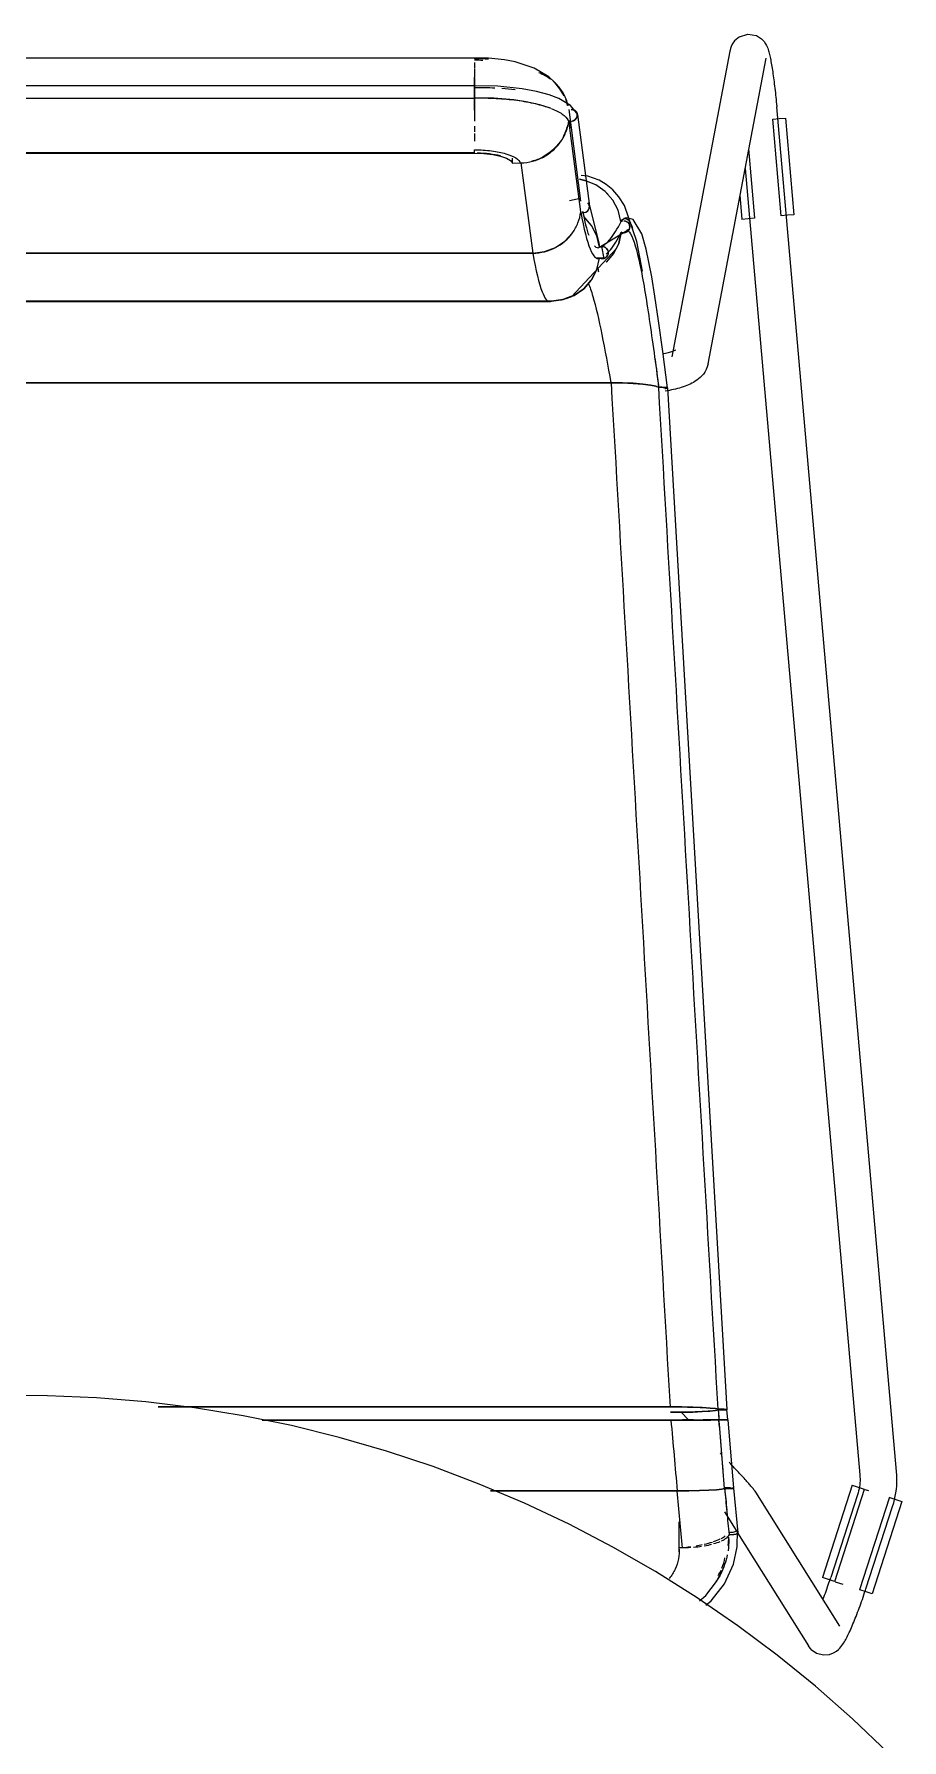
# Model space of a CAD drawing. Header units: millimetres. Extents: x 155927 to 326028, y -36033 to 97293.
# Drawn here: x 228063 to 228345, y 15958 to 16512 of the extents above; entities that cross this region are included whole.
import ezdxf

# ---------------------------------------------------------------- set-up
doc = ezdxf.new("R2010")
doc.units = ezdxf.units.MM
doc.header["$MEASUREMENT"] = 0
doc.layers.add('I-FURN', color=8, linetype='CONTINUOUS', lineweight=9)

msp = doc.modelspace()

# ---------------------------------------------------------------- linework, layer by layer
at = {"layer": 'I-FURN'}
for p, q in [((228290.15, 16510.13), (228289.41, 16509.04)), ((228291.73, 16511.45), (228290.15, 16510.13)), ((228291.73, 16511.45), (228294.48, 16512.28)), ((228294.48, 16512.28), (228297.24, 16511.8)), ((228297.24, 16511.8), (228298.9, 16510.76)), ((228298.9, 16510.76), (228299.75, 16509.85)), ((228299.75, 16509.85), (228300.23, 16509.15)), ((228205.69, 16504.5), (227910.84, 16504.5)), ((228205.69, 16504.33), (228205.69, 16504.5)), ((228210.21, 16504.42), (228205.69, 16504.5)), ((228205.69, 16504.49), (228205.69, 16504.2)), ((228215.42, 16503.9), (228210.21, 16504.42)), ((228218.91, 16503.25), (228215.42, 16503.9)), ((228288.6, 16506.69), (228269.78, 16407.4)), ((228281.57, 16405.17), (228300.39, 16504.46)), ((228288.68, 16507.11), (228288.6, 16506.69)), ((228288.82, 16507.62), (228288.68, 16507.11)), ((228289.03, 16508.24), (228288.82, 16507.62)), ((228289.41, 16509.04), (228289.03, 16508.24)), ((228300.23, 16509.15), (228300.53, 16508.59)), ((228300.53, 16508.59), (228300.75, 16508.11)), ((228300.75, 16508.11), (228300.92, 16507.68)), ((228300.92, 16507.68), (228301.06, 16507.28)), ((228301.06, 16507.28), (228301.19, 16506.88)), ((228301.19, 16506.88), (228301.3, 16506.49)), ((228301.3, 16506.49), (228301.41, 16506.09)), ((228301.41, 16506.09), (228301.51, 16505.67)), ((228301.51, 16505.67), (228301.61, 16505.25)), ((228301.61, 16505.25), (228301.71, 16504.8)), ((228301.71, 16504.8), (228301.81, 16504.34)), ((228301.81, 16504.34), (228301.9, 16503.87)), ((228301.9, 16503.87), (228302, 16503.37)), ((228205.69, 16503.01), (228205.69, 16501.26)), ((228205.69, 16500.98), (228205.69, 16498.41)), ((228205.69, 16495.22), (228205.69, 16498.25)), ((228205.69, 16498.24), (228205.69, 16495.22)), ((228225.06, 16501.23), (228218.91, 16503.25)), ((228229.78, 16498.36), (228225.06, 16501.23)), ((228231.76, 16496.53), (228229.78, 16498.36)), ((228302, 16503.37), (228302.09, 16502.86)), ((228302.09, 16502.86), (228302.19, 16502.32)), ((228302.19, 16502.32), (228302.28, 16501.77)), ((228302.28, 16501.77), (228302.37, 16501.2)), ((228302.37, 16501.2), (228302.46, 16500.62)), ((228302.46, 16500.62), (228302.55, 16500.01)), ((228302.55, 16500.01), (228302.65, 16499.39)), ((228302.65, 16499.39), (228302.73, 16498.76)), ((228302.73, 16498.76), (228302.82, 16498.11)), ((228302.82, 16498.11), (228302.91, 16497.45)), ((228205.69, 16495.47), (227910.84, 16495.47)), ((228205.69, 16495.47), (228205.69, 16491.62)), ((228213.25, 16495.32), (228205.69, 16495.47)), ((228205.69, 16495.4), (228205.69, 16495.47)), ((228205.69, 16495.2), (228205.69, 16495.4)), ((228205.69, 16494.9), (228205.69, 16495.2)), ((228205.69, 16494.51), (228205.69, 16494.9)), ((228205.69, 16494.05), (228205.69, 16494.51)), ((228205.69, 16493.56), (228205.69, 16494.05)), ((228205.69, 16493.06), (228205.69, 16493.56)), ((228205.69, 16492.59), (228205.69, 16493.06)), ((228205.69, 16492.17), (228205.69, 16492.59)), ((228221.14, 16494.52), (228213.25, 16495.32)), ((228225.85, 16493.65), (228221.14, 16494.52)), ((228229.89, 16492.57), (228225.85, 16493.65)), ((228233.06, 16491.38), (228229.89, 16492.57)), ((228233.43, 16494.46), (228231.76, 16496.53)), ((228234.76, 16492.19), (228233.43, 16494.46)), ((228302.91, 16497.45), (228303, 16496.77)), ((228303, 16496.77), (228303.08, 16496.08)), ((228303.08, 16496.08), (228303.17, 16495.39)), ((228303.17, 16495.39), (228303.25, 16494.68)), ((228303.25, 16494.68), (228303.33, 16493.96)), ((228303.33, 16493.96), (228303.41, 16493.23)), ((228303.41, 16493.23), (228303.49, 16492.5)), ((227910.84, 16491.5), (228205.69, 16491.5)), ((228205.69, 16491.84), (228205.69, 16492.17)), ((228205.69, 16491.62), (228205.69, 16491.84)), ((228205.69, 16487.53), (228205.69, 16491.53)), ((228205.69, 16491.53), (228205.69, 16487.72)), ((228211.91, 16491.43), (228205.69, 16491.5)), ((228205.69, 16487.53), (228205.69, 16483.97)), ((228218.48, 16490.89), (228211.91, 16491.43)), ((228222.49, 16490.3), (228218.48, 16490.89)), ((228226.92, 16489.33), (228222.49, 16490.3)), ((228230.36, 16488.24), (228226.92, 16489.33)), ((228236.89, 16489.08), (228233.06, 16491.38)), ((228236.3, 16487.75), (228240.15, 16458.06)), ((228238.78, 16486.69), (228236.89, 16489.08)), ((228303.49, 16492.5), (228303.57, 16491.76)), ((228303.57, 16491.76), (228303.64, 16491.02)), ((228303.64, 16491.02), (228303.71, 16490.27)), ((228303.71, 16490.27), (228303.78, 16489.52)), ((228303.78, 16489.52), (228303.85, 16488.77)), ((228303.85, 16488.77), (228303.86, 16488.61)), ((228342.81, 16045.29), (228303.86, 16488.61)), ((228205.69, 16482.34), (228205.69, 16480.5)), ((228240.17, 16454.51), (228236.32, 16484.21)), ((228237.07, 16481.79), (228236.76, 16484.22)), ((228239.14, 16486.2), (228243, 16456.42)), ((228302.45, 16484.63), (228305.21, 16453.22)), ((228302.57, 16484.64), (228304.64, 16484.82)), ((228304.64, 16484.82), (228306.68, 16485)), ((228306.68, 16485), (228309.44, 16453.59)), ((228205.69, 16479.98), (228205.69, 16477.52)), ((228205.69, 16473.66), (227910.84, 16473.66)), ((227910.84, 16473.6), (228205.69, 16473.6)), ((228205.69, 16473.6), (228208.73, 16473.5)), ((228208.73, 16473.5), (228211.58, 16473.18)), ((228211.58, 16473.18), (228214.07, 16472.67)), ((228214.07, 16472.67), (228216.05, 16472)), ((228216.05, 16472), (228217.4, 16471.21)), ((228217.4, 16471.21), (228218.04, 16470.35)), ((228218.04, 16470.35), (228218.04, 16472.01)), ((228218.04, 16470.35), (228220.76, 16470.41)), ((228220.76, 16470.41), (228224.62, 16441.14)), ((228296.76, 16452.48), (228294.78, 16474.96)), ((228239.8, 16465.12), (228241.54, 16464.75)), ((228241.54, 16464.76), (228239.8, 16465.12)), ((228242.53, 16466.09), (228240.27, 16466.39)), ((228246.13, 16464.8), (228242.53, 16466.09)), ((228293.58, 16468.58), (228330.86, 16044.24)), ((228245.06, 16463.36), (228241.54, 16464.76)), ((228248.14, 16461.18), (228245.06, 16463.36)), ((228248.4, 16463.46), (228246.13, 16464.8)), ((228248.14, 16461.18), (228249.02, 16460.33)), ((228250.62, 16458.36), (228248.14, 16461.18)), ((228250.57, 16461.68), (228248.4, 16463.46)), ((228252.57, 16459.44), (228250.57, 16461.68)), ((228254.38, 16456.61), (228252.57, 16459.44)), ((228291.83, 16460), (228292.53, 16452.1)), ((228240.02, 16458.84), (228236.53, 16458.15)), ((228240.64, 16454.36), (228241.13, 16454.32)), ((228241.13, 16454.32), (228241.62, 16454.4)), ((228241.62, 16454.4), (228242.08, 16454.59)), ((228242.08, 16454.59), (228242.46, 16454.89)), ((228242.76, 16457.1), (228242.46, 16457.48)), ((228242.46, 16454.89), (228242.75, 16455.28)), ((228242.75, 16455.28), (228242.94, 16455.72)), ((228242.94, 16456.66), (228242.76, 16457.1)), ((228243.01, 16456.19), (228242.94, 16456.66)), ((228242.94, 16455.72), (228243.01, 16456.19)), ((228242.98, 16456.5), (228245.95, 16444.88)), ((228252.36, 16455.04), (228250.62, 16458.36)), ((228253.26, 16451.41), (228252.36, 16455.04)), ((228258.37, 16444.9), (228254.38, 16456.61)), ((228243.66, 16450.15), (228241.15, 16453.02)), ((228245.41, 16446.75), (228243.66, 16450.15)), ((228255.94, 16448.85), (228246.55, 16443.14)), ((228253.74, 16451.57), (228253.26, 16451.41)), ((228253.27, 16451.4), (228253.74, 16451.57)), ((228255.09, 16452.62), (228254.17, 16452.33)), ((228254.23, 16451.61), (228254.73, 16451.54)), ((228254.73, 16451.54), (228254.23, 16451.61)), ((228254.73, 16451.54), (228255.18, 16451.34)), ((228255.18, 16451.34), (228254.73, 16451.54)), ((228257.27, 16452.09), (228255.09, 16452.62)), ((228255.18, 16451.34), (228255.57, 16451.03)), ((228255.57, 16451.04), (228255.18, 16451.34)), ((228255.61, 16448.35), (228255.23, 16448.04)), ((228255.23, 16448.04), (228255.61, 16448.35)), ((228255.87, 16450.64), (228255.57, 16451.04)), ((228255.57, 16451.03), (228255.87, 16450.64)), ((228255.9, 16448.76), (228255.61, 16448.35)), ((228255.61, 16448.35), (228255.9, 16448.76)), ((228255.87, 16450.64), (228256.06, 16450.19)), ((228256.07, 16450.19), (228255.87, 16450.64)), ((228256.08, 16449.22), (228255.9, 16448.76)), ((228255.9, 16448.76), (228256.08, 16449.22)), ((228256.06, 16450.19), (228256.14, 16449.7)), ((228256.14, 16449.7), (228256.07, 16450.19)), ((228256.14, 16449.7), (228256.08, 16449.22)), ((228256.08, 16449.22), (228256.14, 16449.7)), ((228260.04, 16447.45), (228257.27, 16452.09)), ((228294.57, 16452.28), (228292.53, 16452.1)), ((228296.64, 16452.46), (228294.57, 16452.28)), ((228307.4, 16453.41), (228305.33, 16453.23)), ((228309.44, 16453.59), (228307.4, 16453.41)), ((228228.39, 16441.61), (228231.94, 16442.93)), ((228231.94, 16442.93), (228235.05, 16445.01)), ((228235.05, 16445.01), (228237.54, 16447.75)), ((228251.83, 16442.65), (228237.23, 16426.96)), ((228246.31, 16443.04), (228245.41, 16446.75)), ((228245.95, 16444.88), (228246.27, 16443.02)), ((228246.31, 16443.03), (228246.78, 16443.2)), ((228246.78, 16443.2), (228246.31, 16443.04)), ((228247.27, 16443.24), (228246.78, 16443.2)), ((228246.78, 16443.2), (228247.27, 16443.23)), ((228247.82, 16439.43), (228246.99, 16443.32)), ((228247.77, 16443.15), (228247.27, 16443.24)), ((228247.27, 16443.23), (228247.76, 16443.15)), ((228247.76, 16443.15), (228248.21, 16442.95)), ((228248.22, 16442.95), (228247.77, 16443.15)), ((228248.21, 16442.95), (228248.6, 16442.64)), ((228248.6, 16442.64), (228248.22, 16442.95)), ((228252.52, 16444.31), (228250.88, 16440.98)), ((228250.89, 16440.98), (228252.53, 16444.3)), ((228253.32, 16447.92), (228252.52, 16444.31)), ((228252.53, 16444.3), (228253.32, 16447.92)), ((228253.79, 16447.77), (228253.32, 16447.92)), ((228253.32, 16447.92), (228253.79, 16447.77)), ((228254.29, 16447.74), (228253.79, 16447.77)), ((228253.79, 16447.77), (228254.29, 16447.74)), ((228254.78, 16447.83), (228254.29, 16447.74)), ((228254.29, 16447.74), (228254.78, 16447.83)), ((228255.23, 16448.04), (228254.78, 16447.83)), ((228254.78, 16447.83), (228255.23, 16448.04)), ((228260.27, 16435.23), (228258.37, 16444.9)), ((228261.45, 16442.46), (228260.04, 16447.45)), ((228224.62, 16441.14), (227891.91, 16441.14)), ((227891.91, 16441.14), (228224.62, 16441.14)), ((228224.62, 16441.14), (228228.39, 16441.61)), ((228248.12, 16439.56), (228245.24, 16439.51)), ((228245.41, 16435.82), (228246.31, 16439.53)), ((228246.78, 16439.37), (228246.31, 16439.53)), ((228246.31, 16439.53), (228246.78, 16439.37)), ((228247.27, 16439.33), (228246.78, 16439.37)), ((228246.78, 16439.37), (228247.27, 16439.33)), ((228247.76, 16439.41), (228247.27, 16439.33)), ((228247.27, 16439.33), (228247.77, 16439.41)), ((228248.21, 16439.62), (228247.76, 16439.41)), ((228247.77, 16439.41), (228248.22, 16439.61)), ((228248.6, 16439.93), (228248.21, 16439.62)), ((228248.22, 16439.61), (228248.6, 16439.93)), ((228250.88, 16440.98), (228248.49, 16438.14)), ((228248.49, 16438.14), (228250.89, 16440.98)), ((228248.6, 16442.64), (228248.89, 16442.23)), ((228248.89, 16442.23), (228248.6, 16442.64)), ((228248.89, 16440.33), (228248.6, 16439.93)), ((228248.6, 16439.93), (228248.89, 16440.33)), ((228248.89, 16442.23), (228249.08, 16441.77)), ((228249.08, 16441.77), (228248.89, 16442.23)), ((228249.08, 16440.79), (228248.89, 16440.33)), ((228248.89, 16440.33), (228249.08, 16440.79)), ((228249.08, 16441.77), (228249.14, 16441.28)), ((228249.15, 16441.28), (228249.08, 16441.77)), ((228249.14, 16441.28), (228249.08, 16440.79)), ((228249.08, 16440.79), (228249.15, 16441.28)), ((228263.25, 16433.44), (228261.45, 16442.46)), ((228243.61, 16432.36), (228241.15, 16429.55)), ((228241.15, 16429.55), (228243.62, 16432.36)), ((228243.66, 16432.42), (228245.41, 16435.82)), ((228245.41, 16435.81), (228243.66, 16432.43)), ((228264.29, 16427.12), (228263.25, 16433.44)), ((228238.33, 16427.55), (228233.87, 16425.83)), ((228238.01, 16427.38), (228234.44, 16426.02)), ((228234.45, 16426.01), (228238.02, 16427.38)), ((228237.23, 16426.96), (228235.31, 16426.25)), ((228241.15, 16429.55), (228238.01, 16427.38)), ((228238.02, 16427.38), (228241.15, 16429.55)), ((228265.47, 16419.11), (228264.29, 16427.12)), ((228230.66, 16425.54), (227885.87, 16425.54)), ((227885.87, 16425.54), (228230.66, 16425.54)), ((227886.41, 16425.39), (228191.21, 16425.39)), ((228191.21, 16425.39), (228230.12, 16425.39)), ((228233.87, 16425.83), (228230.12, 16425.39)), ((228234.44, 16426.02), (228230.66, 16425.54)), ((228230.66, 16425.54), (228234.45, 16426.01)), ((228266.82, 16409.18), (228265.47, 16419.11)), ((228270.66, 16409.45), (228270.47, 16409.36)), ((228270.82, 16409.52), (228270.66, 16409.45)), ((228270.9, 16409.57), (228270.82, 16409.52)), ((228270.98, 16409.61), (228270.9, 16409.57)), ((228271, 16409.63), (228270.98, 16409.61)), ((228267.23, 16408.42), (228266.74, 16408.33)), ((228268.38, 16397.32), (228266.82, 16409.18)), ((228267.7, 16408.53), (228267.23, 16408.42)), ((228268.15, 16408.63), (228267.7, 16408.53)), ((228268.57, 16408.74), (228268.15, 16408.63)), ((228268.96, 16408.84), (228268.57, 16408.74)), ((228269.33, 16408.95), (228268.96, 16408.84)), ((228269.66, 16409.06), (228269.33, 16408.95)), ((228269.97, 16409.16), (228269.66, 16409.06)), ((228270.24, 16409.27), (228269.97, 16409.16)), ((228270.47, 16409.36), (228270.24, 16409.27)), ((228281.31, 16404.18), (228280.95, 16403.28)), ((228281.57, 16405.17), (228281.31, 16404.18)), ((227866.48, 16399.04), (228249.96, 16399.04)), ((228249.96, 16399.04), (227866.56, 16399.04)), ((228253.73, 16398.98), (228249.96, 16399.04)), ((228250.04, 16399.04), (228253.73, 16398.98)), ((228257.27, 16398.83), (228253.73, 16398.98)), ((228253.79, 16398.98), (228257.27, 16398.82)), ((228260.37, 16398.59), (228257.27, 16398.83)), ((228257.31, 16398.82), (228260.37, 16398.59)), ((228262.86, 16398.27), (228260.37, 16398.59)), ((228260.4, 16398.58), (228262.86, 16398.27)), ((228275.21, 16398.34), (228274.64, 16398.1)), ((228275.77, 16398.59), (228275.21, 16398.34)), ((228276.32, 16398.86), (228275.77, 16398.59)), ((228276.86, 16399.15), (228276.32, 16398.86)), ((228277.4, 16399.48), (228276.86, 16399.15)), ((228277.93, 16399.84), (228277.4, 16399.48)), ((228278.47, 16400.24), (228277.93, 16399.84)), ((228279, 16400.69), (228278.47, 16400.24)), ((228279.52, 16401.21), (228279, 16400.69)), ((228280.03, 16401.8), (228279.52, 16401.21)), ((228280.51, 16402.49), (228280.03, 16401.8)), ((228280.95, 16403.28), (228280.51, 16402.49)), ((228264.61, 16397.91), (228262.86, 16398.27)), ((228262.87, 16398.27), (228264.61, 16397.91)), ((228264.61, 16397.91), (228265.51, 16397.51)), ((228265.51, 16397.51), (228264.61, 16397.91)), ((228265.98, 16397.53), (228265.51, 16397.51)), ((228265.51, 16397.51), (228265.99, 16397.53)), ((228266.48, 16397.53), (228265.98, 16397.53)), ((228265.99, 16397.53), (228266.48, 16397.53)), ((228266.97, 16397.52), (228266.48, 16397.53)), ((228266.48, 16397.53), (228266.98, 16397.52)), ((228267.43, 16397.5), (228266.97, 16397.52)), ((228266.98, 16397.52), (228267.43, 16397.5)), ((228267.81, 16397.47), (228267.43, 16397.5)), ((228267.43, 16397.5), (228267.82, 16397.47)), ((228267.46, 16397.14), (228267.84, 16397.17)), ((228267.84, 16397.17), (228267.46, 16397.14)), ((228268.28, 16396.41), (228267.57, 16396.29)), ((228268.11, 16397.42), (228267.81, 16397.47)), ((228267.82, 16397.47), (228268.12, 16397.42)), ((228267.84, 16397.17), (228268.13, 16397.22)), ((228268.14, 16397.22), (228267.84, 16397.17)), ((228268.97, 16396.54), (228268.28, 16396.41)), ((228268.32, 16397.27), (228268.38, 16397.32)), ((228268.38, 16397.32), (228268.32, 16397.27)), ((228268.38, 16397.32), (228287.67, 16065.41)), ((228269.65, 16396.67), (228268.97, 16396.54)), ((228270.32, 16396.81), (228269.65, 16396.67)), ((228270.97, 16396.97), (228270.32, 16396.81)), ((228271.62, 16397.13), (228270.97, 16396.97)), ((228272.25, 16397.3), (228271.62, 16397.13)), ((228272.86, 16397.48), (228272.25, 16397.3)), ((228273.47, 16397.68), (228272.86, 16397.48)), ((228274.06, 16397.88), (228273.47, 16397.68)), ((228274.64, 16398.1), (228274.06, 16397.88)), ((228066.9, 16069.91), (228058.26, 16070)), ((228082.88, 16069.24), (228066.9, 16069.91)), ((228098.83, 16067.94), (228082.88, 16069.24)), ((228114.71, 16066), (228098.83, 16067.94)), ((228269.21, 16066.3), (228102.94, 16066.3)), ((228102.94, 16066.3), (228269.21, 16066.3)), ((228130.5, 16063.42), (228114.71, 16066)), ((228273, 16066.28), (228269.21, 16066.3)), ((228276.56, 16066.2), (228273, 16066.28)), ((228279.69, 16066.08), (228276.56, 16066.2)), ((228282.2, 16065.91), (228279.69, 16066.08)), ((228283.94, 16065.72), (228282.2, 16065.91)), ((228146.18, 16060.22), (228130.5, 16063.42)), ((228269.48, 16061.99), (228136.65, 16061.99)), ((228136.65, 16061.99), (228269.48, 16061.99)), ((228269.32, 16064.52), (228273.01, 16064.54)), ((228273.27, 16061.99), (228269.48, 16061.99)), ((228269.48, 16061.99), (228273.27, 16061.99)), ((228275.28, 16061.99), (228272.7, 16064.66)), ((228273.01, 16064.54), (228276.56, 16064.62)), ((228273.27, 16062.11), (228276.83, 16062.11)), ((228276.83, 16062.11), (228273.27, 16062.11)), ((228276.83, 16061.99), (228273.27, 16061.99)), ((228273.27, 16061.99), (228276.83, 16061.99)), ((228276.56, 16064.62), (228279.68, 16064.75)), ((228279.96, 16062), (228276.83, 16061.99)), ((228276.83, 16061.99), (228279.97, 16062)), ((228279.68, 16064.75), (228282.17, 16064.91)), ((228279.95, 16062.1), (228282.45, 16062.09)), ((228282.45, 16062.09), (228279.95, 16062.1)), ((228282.47, 16062.02), (228279.97, 16062)), ((228279.97, 16062), (228282.47, 16062.02)), ((228282.17, 16064.91), (228283.92, 16065.1)), ((228282.45, 16062.09), (228284.2, 16062.07)), ((228284.2, 16062.07), (228282.45, 16062.09)), ((228284.21, 16062.03), (228282.47, 16062.02)), ((228282.47, 16062.02), (228284.22, 16062.03)), ((228283.92, 16065.1), (228284.83, 16065.31)), ((228284.83, 16065.51), (228283.94, 16065.72)), ((228285.1, 16062.04), (228284.21, 16062.03)), ((228284.22, 16062.03), (228285.1, 16062.04)), ((228285.3, 16065.52), (228284.83, 16065.51)), ((228284.83, 16065.31), (228285.29, 16065.3)), ((228285.1, 16062.06), (228285.57, 16062.06)), ((228285.57, 16062.06), (228285.1, 16062.06)), ((228285.57, 16062.04), (228285.1, 16062.04)), ((228285.1, 16062.04), (228285.58, 16062.04)), ((228285.29, 16065.3), (228285.79, 16065.3)), ((228285.8, 16065.52), (228285.3, 16065.52)), ((228285.57, 16062.06), (228286.06, 16062.06)), ((228286.07, 16062.06), (228285.57, 16062.06)), ((228286.07, 16062.04), (228285.57, 16062.04)), ((228285.58, 16062.04), (228286.07, 16062.04)), ((228285.79, 16065.3), (228286.28, 16065.3)), ((228286.29, 16065.52), (228285.8, 16065.52)), ((228286.06, 16062.06), (228286.55, 16062.06)), ((228286.56, 16062.06), (228286.07, 16062.06)), ((228286.56, 16062.04), (228286.07, 16062.04)), ((228286.07, 16062.04), (228286.56, 16062.04)), ((228286.28, 16065.3), (228286.73, 16065.31)), ((228286.74, 16065.5), (228286.29, 16065.52)), ((228286.55, 16062.06), (228287.01, 16062.06)), ((228287.01, 16062.06), (228286.56, 16062.06)), ((228287.01, 16062.04), (228286.56, 16062.04)), ((228286.56, 16062.04), (228287.01, 16062.04)), ((228286.73, 16065.31), (228287.12, 16065.33)), ((228287.12, 16065.49), (228286.74, 16065.5)), ((228287.01, 16062.06), (228287.39, 16062.06)), ((228287.39, 16062.06), (228287.01, 16062.06)), ((228287.39, 16062.05), (228287.01, 16062.04)), ((228287.01, 16062.04), (228287.4, 16062.05)), ((228287.41, 16065.46), (228287.12, 16065.49)), ((228287.12, 16065.33), (228287.41, 16065.36)), ((228287.39, 16062.06), (228287.68, 16062.05)), ((228287.69, 16062.05), (228287.39, 16062.06)), ((228287.69, 16062.05), (228287.39, 16062.05)), ((228287.4, 16062.05), (228287.69, 16062.05)), ((228287.6, 16065.44), (228287.41, 16065.46)), ((228287.41, 16065.36), (228287.6, 16065.38)), ((228287.67, 16065.41), (228287.6, 16065.44)), ((228287.6, 16065.38), (228287.67, 16065.41)), ((228287.94, 16062.05), (228287.67, 16065.41)), ((228287.68, 16062.05), (228287.87, 16062.05)), ((228287.87, 16062.05), (228287.69, 16062.05)), ((228287.69, 16062.05), (228287.88, 16062.05)), ((228287.88, 16062.05), (228287.69, 16062.05)), ((228287.87, 16062.05), (228287.94, 16062.05)), ((228287.94, 16062.05), (228287.87, 16062.05)), ((228287.88, 16062.05), (228287.94, 16062.05)), ((228287.94, 16062.05), (228287.88, 16062.05)), ((228287.94, 16062.05), (228289.77, 16039.85)), ((228161.71, 16056.39), (228146.18, 16060.22)), ((228177.08, 16051.95), (228161.71, 16056.39)), ((228192.26, 16046.89), (228177.08, 16051.95)), ((228286.04, 16050.81), (228285.56, 16051.31)), ((228207.22, 16041.23), (228192.26, 16046.89)), ((228288.85, 16047.84), (228288.4, 16048.32)), ((228289.3, 16047.36), (228288.85, 16047.84)), ((228289.74, 16046.89), (228289.3, 16047.36)), ((228290.17, 16046.43), (228289.74, 16046.89)), ((228290.6, 16045.97), (228290.17, 16046.43)), ((228291.01, 16045.53), (228290.6, 16045.97)), ((228291.41, 16045.09), (228291.01, 16045.53)), ((228291.8, 16044.67), (228291.41, 16045.09)), ((228292.18, 16044.26), (228291.8, 16044.67)), ((228292.55, 16043.85), (228292.18, 16044.26)), ((228292.91, 16043.46), (228292.55, 16043.85)), ((228330.86, 16044.24), (228330.91, 16043.58)), ((228342.82, 16045.24), (228342.81, 16045.29)), ((228342.89, 16044.1), (228342.82, 16045.24)), ((228342.92, 16042.96), (228342.89, 16044.1)), ((228221.95, 16034.98), (228207.22, 16041.23)), ((228210.87, 16039.02), (228271.42, 16039.02)), ((228271.42, 16039.02), (228210.87, 16039.02)), ((228271.42, 16039.02), (228275.18, 16039.05)), ((228275.18, 16039.05), (228271.54, 16039.02)), ((228278.72, 16039.12), (228275.28, 16039.05)), ((228275.28, 16039.05), (228278.72, 16039.12)), ((228278.72, 16039.12), (228281.81, 16039.23)), ((228281.82, 16039.23), (228278.78, 16039.12)), ((228281.81, 16039.23), (228284.29, 16039.39)), ((228284.3, 16039.39), (228281.86, 16039.24)), ((228284.29, 16039.39), (228286.03, 16039.56)), ((228286.03, 16039.56), (228284.31, 16039.39)), ((228286.92, 16039.76), (228286.03, 16039.56)), ((228286.03, 16039.56), (228286.92, 16039.76)), ((228286.92, 16039.76), (228287.39, 16039.75)), ((228287.39, 16039.75), (228286.92, 16039.76)), ((228287.41, 16039.95), (228286.93, 16039.94)), ((228286.93, 16039.94), (228287.4, 16039.95)), ((228287.39, 16039.75), (228287.89, 16039.75)), ((228287.88, 16039.75), (228287.39, 16039.75)), ((228287.4, 16039.95), (228287.9, 16039.95)), ((228287.9, 16039.95), (228287.41, 16039.95)), ((228288.38, 16039.75), (228287.88, 16039.75)), ((228287.89, 16039.75), (228288.38, 16039.75)), ((228288.39, 16039.95), (228287.9, 16039.95)), ((228287.9, 16039.95), (228288.39, 16039.95)), ((228288.38, 16039.75), (228288.83, 16039.76)), ((228288.83, 16039.76), (228288.38, 16039.75)), ((228288.85, 16039.94), (228288.39, 16039.95)), ((228288.39, 16039.95), (228288.84, 16039.94)), ((228288.83, 16039.76), (228289.22, 16039.78)), ((228289.21, 16039.78), (228288.83, 16039.76)), ((228289.51, 16039.8), (228289.21, 16039.78)), ((228289.22, 16039.92), (228289.52, 16039.9)), ((228289.22, 16039.78), (228289.51, 16039.8)), ((228289.52, 16039.9), (228289.23, 16039.92)), ((228289.51, 16039.8), (228289.7, 16039.82)), ((228289.71, 16039.88), (228289.52, 16039.9)), ((228289.52, 16039.9), (228289.7, 16039.88)), ((228289.7, 16039.88), (228289.77, 16039.85)), ((228289.77, 16039.85), (228289.7, 16039.82)), ((228289.7, 16039.82), (228289.77, 16039.85)), ((228289.77, 16039.85), (228289.71, 16039.88)), ((228289.77, 16039.85), (228291.19, 16025.36)), ((228293.25, 16043.09), (228292.91, 16043.46)), ((228293.58, 16042.72), (228293.25, 16043.09)), ((228293.9, 16042.37), (228293.58, 16042.72)), ((228294.2, 16042.03), (228293.9, 16042.37)), ((228294.49, 16041.71), (228294.2, 16042.03)), ((228294.76, 16041.4), (228294.49, 16041.71)), ((228295.02, 16041.11), (228294.76, 16041.4)), ((228295.26, 16040.83), (228295.02, 16041.11)), ((228295.49, 16040.56), (228295.26, 16040.83)), ((228295.7, 16040.31), (228295.49, 16040.56)), ((228295.9, 16040.07), (228295.7, 16040.31)), ((228296.09, 16039.84), (228295.9, 16040.07)), ((228296.27, 16039.62), (228296.09, 16039.84)), ((228296.45, 16039.39), (228296.27, 16039.62)), ((228296.62, 16039.16), (228296.45, 16039.39)), ((228296.81, 16038.91), (228296.62, 16039.16)), ((228297.02, 16038.58), (228296.81, 16038.91)), ((228324.33, 15995), (228297.02, 16038.58)), ((228328.37, 16040.82), (228318.68, 16010.81)), ((228322.73, 16009.51), (228332.41, 16039.51)), ((228328.37, 16040.82), (228330.32, 16040.19)), ((228330.31, 16038.33), (228330.12, 16037.7)), ((228330.48, 16038.97), (228330.31, 16038.33)), ((228330.32, 16040.19), (228332.3, 16039.55)), ((228330.62, 16039.62), (228330.48, 16038.97)), ((228330.73, 16040.27), (228330.62, 16039.62)), ((228330.82, 16040.93), (228330.73, 16040.27)), ((228330.88, 16041.59), (228330.82, 16040.93)), ((228330.92, 16042.25), (228330.88, 16041.59)), ((228330.91, 16043.58), (228330.92, 16042.91)), ((228330.92, 16042.91), (228330.92, 16042.25)), ((228332.51, 16039.48), (228333.68, 16039.11)), ((228342.39, 16037.28), (228342.59, 16038.41)), ((228342.59, 16038.41), (228342.74, 16039.54)), ((228342.74, 16039.54), (228342.85, 16040.68)), ((228342.85, 16040.68), (228342.91, 16041.82)), ((228342.91, 16041.82), (228342.92, 16042.96)), ((228236.41, 16028.14), (228221.95, 16034.98)), ((228330.12, 16037.68), (228321.4, 16010.86)), ((228330.12, 16037.7), (228330.12, 16037.68)), ((228340.48, 16036.91), (228330.8, 16006.9)), ((228332.81, 16007.15), (228341.53, 16033.97)), ((228344.53, 16035.6), (228334.84, 16005.6)), ((228340.6, 16036.87), (228342.57, 16036.23)), ((228341.53, 16033.97), (228341.86, 16035.06)), ((228341.86, 16035.06), (228342.15, 16036.17)), ((228342.15, 16036.17), (228342.39, 16037.28)), ((228342.57, 16036.23), (228344.53, 16035.6)), ((228250.59, 16020.73), (228236.41, 16028.14)), ((228272.13, 16019.23), (228272.13, 16028.98)), ((228286.85, 16032.21), (228290.89, 16025.76)), ((228290.98, 16020.79), (228291.07, 16026.25)), ((228291.12, 16025.39), (228314.16, 15988.63)), ((228264.46, 16012.76), (228250.59, 16020.73)), ((228273.12, 16020.47), (228272.07, 16020.47)), ((228289.77, 16015.14), (228290.98, 16020.79)), ((228278.01, 16004.24), (228264.46, 16012.76)), ((228284.29, 16009.54), (228286.2, 16013.22)), ((228286.87, 16008.83), (228289.77, 16015.14)), ((228320.64, 16010.18), (228318.68, 16010.81)), ((228321.07, 16009.84), (228321.29, 16010.53)), ((228321.29, 16010.53), (228321.4, 16010.86)), ((228278.72, 16003.23), (228280.8, 16004.96)), ((228280.8, 16004.96), (228284.29, 16009.54)), ((228282.53, 16003.3), (228286.87, 16008.83)), ((228319.19, 16004.51), (228319.43, 16005.14)), ((228319.43, 16005.14), (228319.67, 16005.79)), ((228319.67, 16005.79), (228319.9, 16006.45)), ((228319.9, 16006.45), (228320.14, 16007.11)), ((228320.14, 16007.11), (228320.37, 16007.79)), ((228320.37, 16007.79), (228320.6, 16008.47)), ((228320.6, 16008.47), (228320.84, 16009.15)), ((228322.61, 16009.55), (228320.64, 16010.18)), ((228320.84, 16009.15), (228321.07, 16009.84)), ((228322.82, 16009.48), (228325.3, 16008.67)), ((228332.89, 16006.23), (228330.91, 16006.86)), ((228331.93, 16004.49), (228332.18, 16005.22)), ((228332.18, 16005.22), (228332.42, 16005.96)), ((228332.42, 16005.96), (228332.67, 16006.7)), ((228332.67, 16006.7), (228332.81, 16007.15)), ((228334.84, 16005.6), (228332.89, 16006.23)), ((228291.2, 15995.18), (228278.01, 16004.24)), ((228280.78, 16001.9), (228282.53, 16003.3)), ((228318.96, 16003.88), (228319.19, 16004.51)), ((228329.9, 15998.88), (228330.15, 15999.55)), ((228330.15, 15999.55), (228330.41, 16000.23)), ((228330.41, 16000.23), (228330.66, 16000.91)), ((228330.66, 16000.91), (228330.92, 16001.61)), ((228330.92, 16001.61), (228331.17, 16002.32)), ((228331.17, 16002.32), (228331.42, 16003.04)), ((228331.42, 16003.04), (228331.68, 16003.76)), ((228331.68, 16003.76), (228331.93, 16004.49)), ((228304.01, 15985.61), (228291.2, 15995.18)), ((228327.68, 15993.55), (228327.92, 15994.07)), ((228327.92, 15994.07), (228328.16, 15994.62)), ((228328.16, 15994.62), (228328.4, 15995.18)), ((228328.4, 15995.18), (228328.64, 15995.76)), ((228328.64, 15995.76), (228328.89, 15996.35)), ((228328.89, 15996.35), (228329.14, 15996.96)), ((228329.14, 15996.96), (228329.39, 15997.59)), ((228329.39, 15997.59), (228329.64, 15998.23)), ((228329.64, 15998.23), (228329.9, 15998.88)), ((228315.05, 15987.5), (228314.16, 15988.63)), ((228324.37, 15987.94), (228324.74, 15988.37)), ((228324.74, 15988.37), (228325.05, 15988.77)), ((228325.05, 15988.77), (228325.33, 15989.16)), ((228325.33, 15989.16), (228325.58, 15989.55)), ((228325.58, 15989.55), (228325.83, 15989.94)), ((228325.83, 15989.94), (228326.06, 15990.34)), ((228326.06, 15990.34), (228326.29, 15990.75)), ((228326.29, 15990.75), (228326.52, 15991.17)), ((228326.52, 15991.17), (228326.75, 15991.61)), ((228326.75, 15991.61), (228326.98, 15992.07)), ((228326.98, 15992.07), (228327.21, 15992.54)), ((228327.21, 15992.54), (228327.44, 15993.04)), ((228327.44, 15993.04), (228327.68, 15993.55)), ((228316.44, 15975.53), (228304.01, 15985.61)), ((228315.05, 15987.5), (228316.78, 15986.28)), ((228316.78, 15986.28), (228319.01, 15985.69)), ((228319.01, 15985.69), (228320.98, 15985.87)), ((228320.98, 15985.87), (228322.36, 15986.39)), ((228322.36, 15986.39), (228323.28, 15986.96)), ((228323.28, 15986.96), (228323.91, 15987.47)), ((228323.91, 15987.47), (228324.37, 15987.94)), ((228328.45, 15964.96), (228316.44, 15975.53)), ((228340.03, 15953.92), (228328.45, 15964.96))]:
    msp.add_line(p, q, dxfattribs=at)
for centre, major_axis, ratio, start_param, end_param in [((228205.69, 16500.23), (-12.4, 0), 0.287441, 4.492176, 4.712389), ((228205.69, 16488.75), (0, -15.75), 0.000004, 0.290246, 0.472486), ((228224.49, 16456.2), (-15.78, 0), 0.955139, 2.787556, 3.029056), ((228241.05, 16456.19), (-1.96, 0), 0.955139, 1.359855, 3.903556), ((228224.49, 16456.2), (-15.78, 0), 0.955139, 2.545839, 2.787386), ((228224.49, 16456.2), (-15.78, 0), 0.955139, 1.579038, 2.545717)]:
    msp.add_ellipse(centre, major_axis=major_axis, ratio=ratio, start_param=start_param, end_param=end_param, dxfattribs=at)
for points in [[(228205.69, 16504.41), (228207.27, 16504.42), (228208.77, 16504.34), (228210.2, 16504.21)], [(228205.69, 16494.93), (228207.91, 16494.97), (228210.11, 16494.94), (228212.29, 16494.83)], [(228214.5, 16494.69), (228215.97, 16494.58), (228217.43, 16494.43), (228218.84, 16494.26)], [(228230.53, 16488.17), (228231.99, 16487.6), (228234.46, 16486.34), (228235.77, 16484.93), (228236.12, 16484.21)], [(228235.24, 16491.09), (228235.49, 16490.44), (228235.65, 16489.76), (228235.8, 16489.08)], [(228220.76, 16470.41), (228222.05, 16470.45), (228224.55, 16470.81), (228228.15, 16472.23), (228231.3, 16474.42), (228233.83, 16477.26), (228235.59, 16480.6), (228236.17, 16482.97), (228236.32, 16484.21)], [(228235.86, 16482.7), (228235.55, 16481.31), (228235.05, 16479.94), (228234.35, 16478.69)], [(228205.69, 16474.73), (228207.58, 16474.7), (228211.32, 16474.44), (228216.12, 16473.48), (228219.44, 16472.08), (228220.38, 16470.98), (228220.51, 16470.43)], [(228214.07, 16472.72), (228212.01, 16473.26), (228209.3, 16473.55), (228206.53, 16473.64)], [(228240.17, 16454.51), (228241.19, 16449.01), (228243.24, 16440.95), (228245.28, 16438.98), (228246.31, 16439.53)], [(228240.79, 16454.72), (228241.45, 16451.6), (228242.11, 16448.68), (228242.77, 16446.96)], [(228244.67, 16443.46), (228245.22, 16442.89), (228245.76, 16442.74), (228246.31, 16443.03)], [(228245.75, 16436.47), (228245.8, 16436.01), (228245.86, 16435.54), (228245.91, 16435.07)], [(228230.12, 16425.39), (228230.3, 16425.39), (228230.48, 16425.44), (228230.66, 16425.54)], [(228264.31, 16406.87), (228264.71, 16403.78), (228265.1, 16400.64), (228265.5, 16397.52)], [(228250.04, 16399.04), (228253.24, 16343.68), (228256.43, 16288.26), (228259.63, 16232.8)], [(228284.83, 16065.51), (228281.61, 16120.91), (228275.17, 16231.68), (228268.73, 16342.27), (228265.51, 16397.51)], [(228259.63, 16232.8), (228262.82, 16177.33), (228266.02, 16121.83), (228269.21, 16066.3)], [(228269.48, 16061.99), (228269.82, 16058.15), (228270.17, 16054.32), (228270.51, 16050.5)], [(228284.83, 16065.51), (228284.88, 16064.93), (228284.97, 16063.78), (228285.06, 16062.62), (228285.1, 16062.04)], [(228284.83, 16065.31), (228284.87, 16064.77), (228284.96, 16063.68), (228285.05, 16062.6), (228285.1, 16062.06)], [(228286.92, 16039.76), (228286.61, 16043.47), (228286.01, 16050.89), (228285.41, 16058.32), (228285.1, 16062.04)], [(228270.51, 16050.5), (228270.85, 16046.67), (228271.2, 16042.84), (228271.54, 16039.02)], [(228271.42, 16039.02), (228271.73, 16035.89), (228272.32, 16029.64), (228272.86, 16023.5), (228273.12, 16020.47)], [(228286.92, 16039.76), (228287.16, 16037.23), (228287.64, 16032.2), (228288.12, 16027.24), (228288.36, 16024.8)], [(228286.95, 16039.76), (228287.18, 16037.45), (228287.41, 16035.13), (228287.64, 16032.86)], [(228277.64, 16021.15), (228278.33, 16021.27), (228278.98, 16021.4), (228279.65, 16021.53)], [(228280.31, 16021.68), (228281.23, 16021.9), (228282.17, 16022.13), (228283.02, 16022.38)], [(228282.7, 16021.57), (228281.96, 16021.38), (228281.16, 16021.22), (228280.32, 16021.07)], [(228283.35, 16022.53), (228284.16, 16022.79), (228284.97, 16023.08), (228285.53, 16023.37)], [(228285.36, 16022.43), (228284.77, 16022.19), (228284.11, 16021.95), (228283.37, 16021.75)], [(228285.77, 16023.49), (228286.41, 16023.8), (228286.8, 16024.12), (228287.13, 16024.44)], [(228288.32, 16023.27), (228288.31, 16022.01), (228288.21, 16020.75), (228288.03, 16019.51)], [(228288.13, 16021.29), (228288.24, 16022.18), (228288.25, 16023.08), (228288.25, 16023.98)], [(228272.07, 16020.47), (228272.12, 16019.96), (228272.14, 16019.45), (228272.13, 16018.95)], [(228275.9, 16020.57), (228274.99, 16020.51), (228274.07, 16020.48), (228273.12, 16020.47)], [(228274.53, 16020.7), (228275.01, 16020.76), (228275.48, 16020.82), (228275.94, 16020.89)], [(228279.47, 16020.94), (228278.62, 16020.81), (228277.75, 16020.7), (228276.84, 16020.63)], [(228286.07, 16013.9), (228286.55, 16014.97), (228286.84, 16016.09), (228287.03, 16017.24)], [(228284.83, 16011.46), (228285.16, 16012.05), (228285.5, 16012.64), (228285.77, 16013.25)]]:
    msp.add_open_spline(points, degree=3, dxfattribs=at)
for points, knots in [([(228230.39, 16497.64), (228229.67, 16498.16), (228228.41, 16498.88), (228227.08, 16499.51), (228226.57, 16499.71)], [0.5455526, 0.5455526, 0.5455526, 0.5455526, 0.6666667, 0.739481, 0.739481, 0.739481, 0.739481]), ([(228236.09, 16488.96), (228235.93, 16489.7), (228235.37, 16491.57), (228233.82, 16494.41), (228232.15, 16496.24), (228231.19, 16497.01)], [0.0634811, 0.0634811, 0.0634811, 0.0634811, 0.1666667, 0.3333333, 0.5, 0.5, 0.5, 0.5]), ([(228205.69, 16491.53), (228208.04, 16491.58), (228212.69, 16491.5), (228219.53, 16490.87), (228225.64, 16489.78), (228228.86, 16488.77), (228230.35, 16488.24)], [0.0000052, 0.0000052, 0.0000052, 0.0000052, 0.1666667, 0.3333333, 0.5, 0.6602535, 0.6602535, 0.6602535, 0.6602535]), ([(228237.08, 16487.78), (228237.25, 16487.78), (228237.54, 16487.74), (228237.92, 16487.6), (228238.34, 16487.34), (228238.79, 16486.82), (228239.04, 16485.96), (228238.81, 16485.16), (228238.42, 16484.63), (228238.04, 16484.32), (228237.73, 16484.17), (228237.57, 16484.12)], [-0.875, -0.875, -0.875, -0.875, -0.8125, -0.765625, -0.71875, -0.625, -0.5, -0.375, -0.3125, -0.25, -0.1875, -0.1875, -0.1875, -0.1875]), ([(228237.18, 16484.04), (228237.32, 16484.04), (228237.54, 16484.07), (228237.83, 16484.15), (228238.1, 16484.26), (228238.42, 16484.46), (228238.74, 16484.76), (228238.97, 16485.13), (228239.11, 16485.49), (228239.15, 16485.8), (228239.16, 16486.08), (228239.12, 16486.34), (228239.05, 16486.59), (228238.94, 16486.83), (228238.75, 16487.13), (228238.42, 16487.44), (228238.02, 16487.66), (228237.67, 16487.76), (228237.41, 16487.79), (228237.25, 16487.8), (228237.18, 16487.8)], [0.1111111, 0.1111111, 0.1111111, 0.1111111, 0.1666667, 0.1944444, 0.2222222, 0.2777778, 0.3333333, 0.3888889, 0.4444444, 0.4791667, 0.5138889, 0.5486111, 0.5833333, 0.6180556, 0.6527778, 0.7222222, 0.7916667, 0.8263889, 0.8611111, 0.8888889, 0.8888889, 0.8888889, 0.8888889]), ([(228233.49, 16477.34), (228232.05, 16475.28), (228229.11, 16472.77), (228225.54, 16471.21), (228224.29, 16470.96)], [-0.6666667, -0.6666667, -0.6666667, -0.6666667, -0.3333333, -0.1666667, -0.1666667, -0.1666667, -0.1666667]), ([(228246.99, 16443.32), (228247.92, 16443.79), (228250.01, 16445.57), (228252.11, 16449), (228253.27, 16451.4)], [0.0974617, 0.0974617, 0.0974617, 0.0974617, 0.5, 1, 1, 1, 1]), ([(228253.26, 16451.41), (228254.29, 16452.96), (228255.55, 16452.73), (228256.8, 16449.83), (228257.04, 16449.2)], [0, 0, 0, 0, 0.25, 0.3070827, 0.3070827, 0.3070827, 0.3070827]), ([(228255.15, 16448.8), (228255.55, 16448.61), (228256.97, 16447.01), (228259.41, 16438.71), (228262.46, 16420.27), (228264.5, 16405.06), (228265.51, 16397.51)], [0.1500589, 0.1500589, 0.1500589, 0.1500589, 0.25, 0.5, 0.75, 1, 1, 1, 1]), ([(228248.44, 16440.79), (228248.89, 16441.18), (228250.52, 16442.85), (228252.15, 16445.51), (228253.32, 16447.92)], [0.3036932, 0.3036932, 0.3036932, 0.3036932, 0.5, 1, 1, 1, 1]), ([(228224.62, 16441.14), (228225.62, 16435.41), (228227.46, 16427.77), (228229.29, 16425.39), (228230.12, 16425.39)], [0, 0, 0, 0, 0.5, 0.9107153, 0.9107153, 0.9107153, 0.9107153]), ([(228242.66, 16431.31), (228243.15, 16430.16), (228244.61, 16425.92), (228247.04, 16415.21), (228248.99, 16404.42), (228249.96, 16399.04)], [0.375, 0.375, 0.375, 0.375, 0.5, 0.75, 1, 1, 1, 1]), ([(228269.21, 16066.3), (228270.49, 16066.3), (228273.04, 16066.29), (228276.64, 16066.21), (228279.81, 16066.08), (228283.17, 16065.86), (228284.56, 16065.65), (228284.83, 16065.51)], [-1, -1, -1, -1, -0.833333, -0.666667, -0.5, -0.333333, 0, 0, 0, 0]), ([(228284.83, 16065.31), (228284.54, 16065.17), (228283.14, 16064.96), (228279.79, 16064.74), (228276.64, 16064.61), (228273.08, 16064.54), (228270.57, 16064.52), (228269.32, 16064.52)], [-1, -1, -1, -1, -0.6666667, -0.5, -0.3333333, -0.1666667, -0.003964, -0.003964, -0.003964, -0.003964]), ([(228284.83, 16065.51), (228285.06, 16065.52), (228285.55, 16065.52), (228286.18, 16065.52), (228286.64, 16065.51), (228287.06, 16065.49), (228287.51, 16065.46), (228287.67, 16065.43), (228287.67, 16065.41)], [-1, -1, -1, -1, -0.90625, -0.8125, -0.765625, -0.71875, -0.625, -0.501507, -0.501507, -0.501507, -0.501507]), ([(228287.67, 16065.41), (228287.67, 16065.39), (228287.53, 16065.36), (228287.14, 16065.33), (228286.75, 16065.31), (228286.29, 16065.3), (228285.79, 16065.3), (228285.29, 16065.3), (228284.98, 16065.31), (228284.83, 16065.31)], [-0.5, -0.5, -0.5, -0.5, -0.375, -0.3125, -0.25, -0.1875, -0.125, -0.0625, 0, 0, 0, 0]), ([(228286.42, 16046.05), (228286.29, 16047.7), (228285.85, 16053.03), (228285.4, 16058.37), (228285.1, 16062.06)], [0.2766114, 0.2766114, 0.2766114, 0.2766114, 0.5, 1, 1, 1, 1]), ([(228288.36, 16024.8), (228288.21, 16024.41), (228287.65, 16023.66), (228286.52, 16022.97), (228285.84, 16022.65)], [0, 0, 0, 0, 0.1666667, 0.3309695, 0.3309695, 0.3309695, 0.3309695]), ([(228288.25, 16025.54), (228288.48, 16025.52), (228288.96, 16025.53), (228289.72, 16025.62), (228290.38, 16025.77), (228290.82, 16025.94), (228290.97, 16026.06), (228291.01, 16026.11)], [-1, -1, -1, -1, -0.90625, -0.8125, -0.71875, -0.625, -0.5625, -0.5625, -0.5625, -0.5625]), ([(228291.14, 16025.21), (228291.13, 16025.19), (228291.08, 16025.14), (228290.97, 16025.06), (228290.78, 16024.97), (228290.46, 16024.86), (228290.07, 16024.79), (228289.71, 16024.75), (228289.34, 16024.74), (228288.89, 16024.74), (228288.53, 16024.78), (228288.36, 16024.8)], [0.5555556, 0.5555556, 0.5555556, 0.5555556, 0.5833333, 0.6180556, 0.6527778, 0.7222222, 0.7916667, 0.8263889, 0.8611111, 0.9305556, 1, 1, 1, 1]), ([(228272.07, 16020.47), (228272.29, 16018.08), (228271.66, 16014.48), (228269.73, 16011.48), (228268.96, 16010.58)], [0, 0, 0, 0, 0.3333333, 0.5, 0.5, 0.5, 0.5]), ([(228287.78, 16018.23), (228287.34, 16016.11), (228286.33, 16013.03), (228284.69, 16010.27), (228284.11, 16009.4)], [0.1763318, 0.1763318, 0.1763318, 0.1763318, 0.3333333, 0.408557, 0.408557, 0.408557, 0.408557])]:
    msp.add_open_spline(points, degree=3, knots=knots, dxfattribs=at)

doc.saveas('drawing.dxf')
